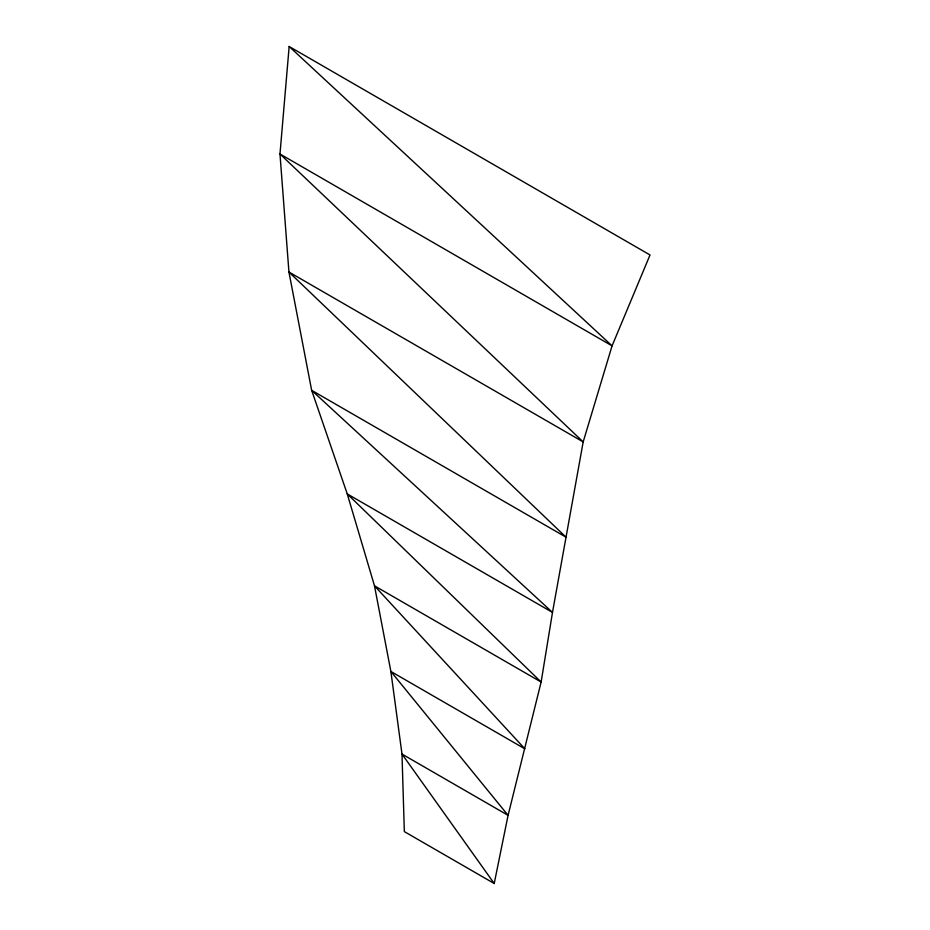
<?xml version="1.0" encoding="UTF-8"?>
<svg xmlns="http://www.w3.org/2000/svg" width="930" height="930" viewBox="0 0 930 930"><rect width="100%" height="100%" fill="white"/><g stroke="black" fill="none" stroke-linecap="round" stroke-linejoin="round"><path stroke-width="1.4" d="M289.16 46.5L279.977 153.996L288.939 272.037L311.655 390.321L347.25 493.923L374.488 585.819L390.879 671.472L401.993 754.067L404.341 831.606L494.214 883.5L508.082 815.331L541.132 682.039L552.49 612.417L583.18 441.913L612.068 345.855L650.024 254.971L289.16 46.5L612.068 345.855L279.977 153.996L583.18 441.913L288.939 272.037L565.975 537.156L311.655 390.321L552.49 612.417L347.25 493.923L541.132 682.039L374.488 585.819L524.857 748.824L390.879 671.472L508.082 815.331L401.993 754.067L494.214 883.5"/></g></svg>
